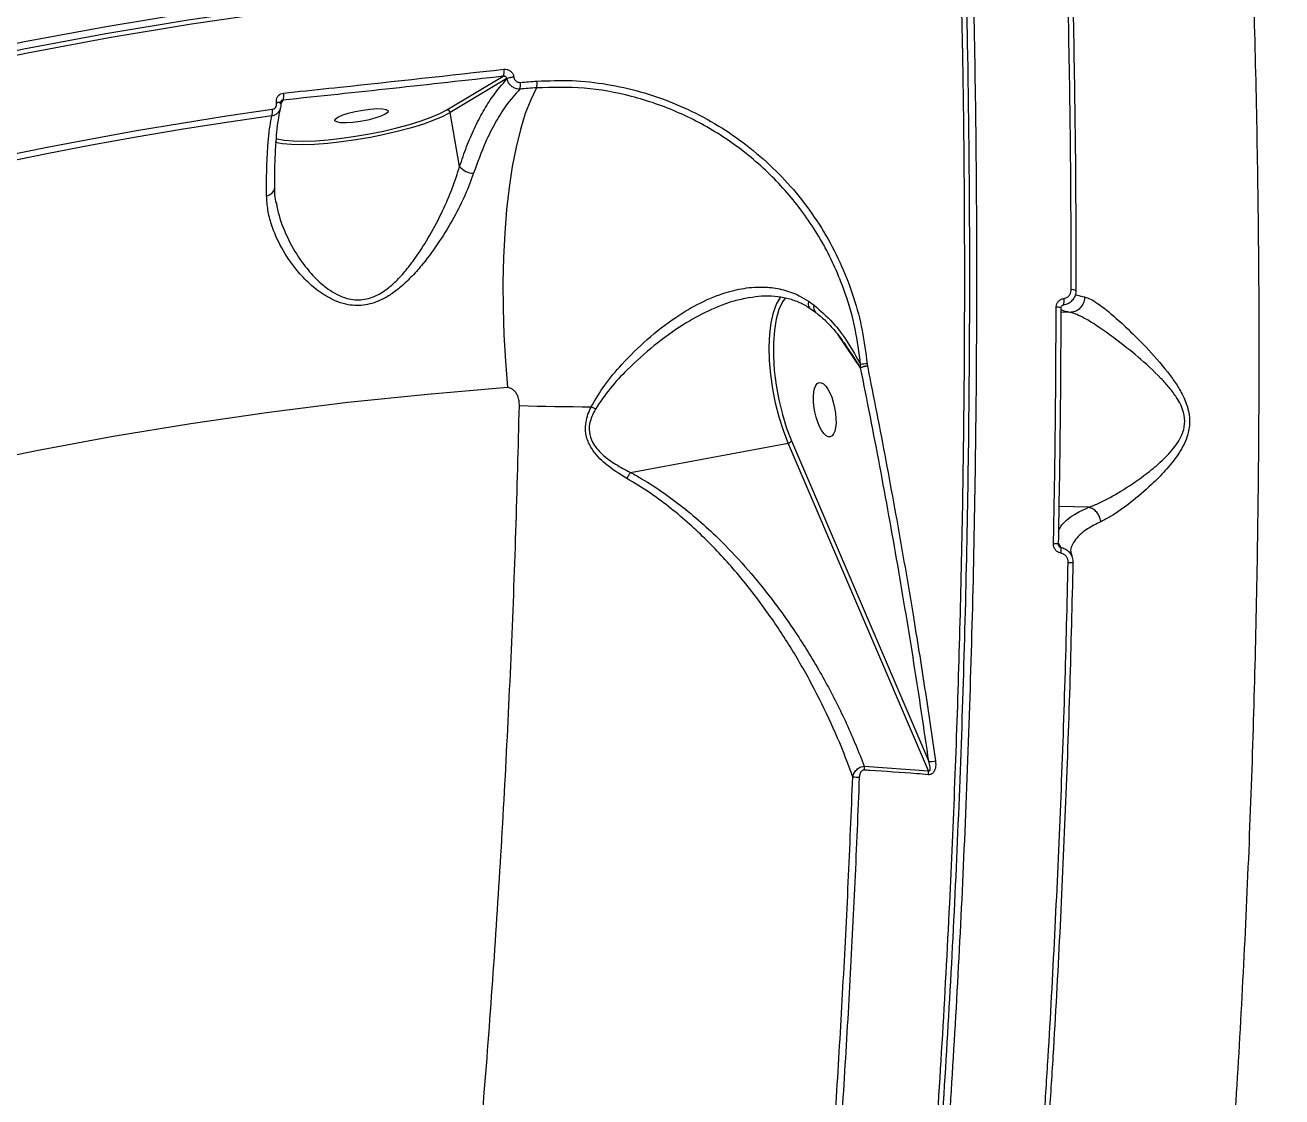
# Model space of a CAD drawing. Header units: millimetres. Extents: x -11024 to 8278, y -7837 to 5770.
# Drawn here: x 4243.1 to 4451.9, y -1010.1 to -832 of the extents above; entities that cross this region are included whole.
import ezdxf

# ---------------------------------------------------------------- set-up
doc = ezdxf.new("R2010")
doc.units = ezdxf.units.MM
doc.layers.add('DIKOM_ОБЪЕКТ', color=7, linetype='Continuous')
doc.layers.add('DIKOM_РАЗМЕР_ОБЪЕКТА', color=7, linetype='Continuous')
doc.styles.add('style1', font='arial.ttf', dxfattribs={"width": 0.8})
doc.dimstyles.new('1-50', dxfattribs={"dimtxt": 300, "dimasz": 200, "dimexe": 100, "dimexo": 0, "dimgap": 100, "dimtad": 1, "dimtxsty": 'style1', "dimcen": 200, "dimclrd": 7, "dimclre": 7, "dimclrt": 7, "dimadec": 1, "dimazin": 2, "dimtfac": 1, "dimtmove": 0, "dimatfit": 2, "dimfxl": 0, "dimlwd": 25, "dimlwe": 18, "dimarcsym": 0})

# ---------------------------------------------------------------- blocks, each defined once
blk = doc.blocks.new('*D10')
at = {"layer": 'Defpoints', "color": 0, "transparency": 16777216}
for p in [(-7791.31, -186.83), (6174.94, -1432.98), (6174.94, -5371.27)]:
    blk.add_point(p, dxfattribs=at)
at = {"layer": 'DIKOM_РАЗМЕР_ОБЪЕКТА', "color": 7, "lineweight": 18, "transparency": 16777216}
for p, q in [((-7791.31, -186.83), (-7791.31, -5471.27)), ((6174.94, -1432.98), (6174.94, -5471.27))]:
    blk.add_line(p, q, dxfattribs=at)
at = {"layer": 'DIKOM_РАЗМЕР_ОБЪЕКТА', "color": 7, "lineweight": 25, "transparency": 16777216}
blk.add_line((-7591.31, -5371.27), (5974.94, -5371.27), dxfattribs=at)
at = {"layer": 'DIKOM_РАЗМЕР_ОБЪЕКТА', "color": 7, "transparency": 16777216}
for points in [[(-7591.31, -5337.93), (-7591.31, -5404.6), (-7791.31, -5371.27)], [(5974.94, -5337.93), (5974.94, -5404.6), (6174.94, -5371.27)]]:
    blk.add_solid(points, dxfattribs=at)
at = {"layer": 'DIKOM_РАЗМЕР_ОБЪЕКТА', "color": 7, "transparency": 16777216, "insert": (-1343.68, -5118.1), "char_height": 300, "attachment_point": 5, "style": 'style1'}
blk.add_mtext('14000', dxfattribs=at)

msp = doc.modelspace()

# ---------------------------------------------------------------- linework, layer by layer
at = {"layer": 'DIKOM_ОБЪЕКТ', "color": 7, "linetype": 'Continuous', "lineweight": 15}
for p, q in [((4313.202, -846.072), (4322.539, -840.493)), ((4323.163, -840.888), (4313.73, -846.523)), ((4323.167, -840.914), (4323.163, -840.888)), ((4324.315, -840.623), (4324.32, -840.65)), ((4284.877, -844.927), (4284.873, -844.901)), ((4285.55, -844.967), (4285.557, -844.941)), ((4285.554, -844.993), (4285.561, -844.966)), ((4285.927, -844.463), (4285.559, -845.155)), ((4315.307, -855.468), (4313.73, -846.523)), ((4284.561, -859.105), (4284.559, -859.141)), ((4284.798, -861.462), (4284.844, -861.665)), ((4363.505, -877.291), (4363.308, -877.334)), ((4373.283, -877.9), (4374.198, -878.554)), ((4373.524, -879.077), (4374.427, -879.73)), ((4415.225, -878.994), (4415.206, -879.015)), ((4415.612, -878.537), (4415.483, -878.584)), ((4416.246, -878.375), (4416.248, -878.374)), ((4416.727, -879.749), (4415.201, -879.713)), ((4381.941, -888.934), (4378.228, -883.498)), ((4381.929, -888.905), (4380.91, -887.335)), ((4381.929, -888.905), (4381.928, -888.41)), ((4381.941, -888.934), (4381.929, -888.905)), ((4383.004, -888.281), (4383.059, -888.635)), ((4383.059, -888.635), (4383.069, -888.682)), ((4343.708, -906.343), (4369.889, -901.457)), ((4393.208, -955.942), (4369.889, -901.457)), ((4370.453, -901.088), (4393.272, -954.404)), ((4419.831, -912.139), (4414.864, -912.022)), ((4414.769, -918.062), (4415.228, -918.827)), ((4416.889, -919.691), (4416.901, -919.754)), ((4382.55, -955.182), (4393.208, -955.942))]:
    msp.add_line(p, q, dxfattribs=at)
at = {"layer": 'DIKOM_ОБЪЕКТ', "color": 7, "linetype": 'Continuous', "lineweight": 15, "flags": 128}
for points in [[(4116.575, -874.373), (4128.311, -869.279), (4140.27, -864.427), (4152.444, -859.823), (4164.824, -855.468), (4177.402, -851.366), (4190.171, -847.519), (4203.121, -843.93), (4216.245, -840.601), (4229.533, -837.534), (4242.978, -834.732), (4256.569, -832.195), (4270.299, -829.927), (4284.158, -827.928), (4298.137, -826.199), (4312.228, -824.742), (4326.42, -823.558), (4340.705, -822.647), (4355.073, -822.01), (4369.514, -821.648), (4384.02, -821.56), (4398.581, -821.748)], [(4116.588, -875.551), (4128.317, -870.459), (4140.268, -865.611), (4152.434, -861.01), (4164.806, -856.658), (4177.376, -852.559), (4190.136, -848.714), (4203.078, -845.128), (4216.193, -841.801), (4229.473, -838.736), (4242.908, -835.935), (4256.491, -833.401), (4270.212, -831.134), (4284.062, -829.136), (4298.032, -827.408), (4312.113, -825.952), (4326.296, -824.768), (4340.572, -823.858), (4354.93, -823.222), (4369.363, -822.86), (4383.859, -822.772), (4398.41, -822.959)], [(4398.629, -823.694), (4384.112, -823.507), (4369.65, -823.595), (4355.252, -823.956), (4340.927, -824.591), (4326.685, -825.499), (4312.536, -826.679), (4298.488, -828.132), (4284.551, -829.856), (4270.733, -831.849), (4257.044, -834.111), (4243.494, -836.639), (4230.09, -839.433), (4216.841, -842.491), (4203.757, -845.81), (4190.846, -849.388), (4178.116, -853.224), (4165.575, -857.313), (4153.232, -861.655), (4141.096, -866.245), (4129.172, -871.082), (4117.471, -876.161)], [(4325.375, -841.515), (4325.723, -841.487), (4326.071, -841.46), (4326.419, -841.434), (4326.767, -841.407), (4327.115, -841.38), (4327.464, -841.354), (4327.812, -841.328), (4328.161, -841.302)], [(4328.077, -842.412), (4327.106, -844.391), (4326.212, -846.708), (4325.401, -849.346), (4324.681, -852.285), (4324.056, -855.5), (4323.531, -858.968), (4323.111, -862.661), (4322.798, -866.551), (4322.596, -870.606), (4322.505, -874.797), (4322.527, -879.089), (4322.661, -883.45), (4322.906, -887.846), (4323.26, -892.242)], [(4328.077, -842.412), (4327.729, -842.438), (4327.381, -842.464), (4327.032, -842.49), (4326.684, -842.517), (4326.337, -842.544), (4325.989, -842.57), (4325.641, -842.597), (4325.293, -842.625)], [(4284.096, -847.092), (4276.54, -848.188), (4269.023, -849.366), (4261.547, -850.627), (4254.113, -851.969), (4246.723, -853.393), (4239.377, -854.898), (4232.079, -856.485), (4224.829, -858.152)], [(4224.838, -857.053), (4232.094, -855.385), (4239.398, -853.797), (4246.748, -852.291), (4254.144, -850.866), (4261.583, -849.522), (4269.065, -848.261), (4276.587, -847.082), (4284.148, -845.985)], [(4313.73, -846.523), (4312.529, -847.157), (4311.033, -847.798), (4309.276, -848.434), (4307.296, -849.051), (4305.136, -849.634), (4302.844, -850.171), (4300.469, -850.651), (4298.065, -851.063), (4295.682, -851.398), (4293.374, -851.648), (4291.191, -851.808), (4289.181, -851.875), (4287.387, -851.848), (4285.849, -851.725), (4284.658, -851.525)], [(4284.815, -850.875), (4284.954, -850.909), (4286.165, -851.116), (4287.656, -851.235), (4289.396, -851.262), (4291.345, -851.197), (4293.462, -851.041), (4295.7, -850.798), (4298.011, -850.474), (4300.342, -850.075), (4302.645, -849.609), (4304.868, -849.088), (4306.962, -848.522), (4308.882, -847.925), (4310.586, -847.308), (4312.036, -846.686), (4313.202, -846.072)], [(4300.448, -845.946), (4301.57, -845.876), (4302.484, -845.901), (4303.115, -846.02), (4303.413, -846.223), (4303.353, -846.494), (4302.941, -846.81), (4302.209, -847.146), (4301.217, -847.475), (4300.046, -847.77), (4298.789, -848.007), (4297.55, -848.167), (4296.428, -848.237), (4295.514, -848.211), (4294.882, -848.092), (4294.585, -847.889), (4294.644, -847.619), (4295.057, -847.303), (4295.788, -846.967), (4296.781, -846.638), (4297.952, -846.343), (4299.209, -846.106), (4300.448, -845.946)], [(4369.889, -901.457), (4369.096, -899.397), (4368.397, -897.18), (4367.808, -894.854), (4367.341, -892.47), (4367.007, -890.079), (4366.813, -887.733), (4366.763, -885.484), (4366.858, -883.379), (4367.096, -881.465), (4367.472, -879.783), (4367.978, -878.37), (4368.603, -877.256), (4368.702, -877.121)], [(4369.398, -877.372), (4368.959, -878.006), (4368.369, -879.277), (4367.912, -880.857), (4367.601, -882.709), (4367.442, -884.787), (4367.44, -887.041), (4367.593, -889.416), (4367.9, -891.856), (4368.352, -894.302), (4368.938, -896.694), (4369.644, -898.974), (4370.453, -901.088)], [(4323.26, -892.242), (4309.948, -893.363), (4296.731, -894.738), (4283.618, -896.366), (4270.617, -898.245), (4257.736, -900.376), (4244.984, -902.755), (4232.369, -905.383), (4219.899, -908.256), (4207.582, -911.374), (4195.427, -914.734), (4183.44, -918.334)], [(4325.23, -895.233), (4326.691, -895.271), (4328.164, -895.305), (4329.647, -895.336), (4331.138, -895.362), (4332.636, -895.385), (4334.14, -895.405), (4335.648, -895.42), (4337.159, -895.432)], [(4416.426, -921.318), (4416.606, -921.322), (4416.772, -921.327), (4416.919, -921.331), (4417.042, -921.335), (4417.135, -921.338), (4417.196, -921.341), (4417.222, -921.344), (4417.213, -921.345)]]:
    msp.add_lwpolyline(points, dxfattribs=at)
at = {"layer": 'DIKOM_ОБЪЕКТ', "color": 7, "linetype": 'Continuous', "lineweight": 15}
for centre, radius, start, end in [((4320.982, -839.777), 1.714, 335.30066, 15.38968), ((4324.636, -844.663), 4.052, 94.54467, 111.31826), ((4324.641, -844.694), 4.057, 94.54783, 111.30359), ((4323.254, -841.916), 2.158, 340.84371, 10.72979), ((4326.009, -841.697), 2.188, 340.93394, 10.4205), ((4284.533, -843.715), 1.582, 331.76821, 15.63372), ((4285.166, -845.749), 0.898, 64.2069, 109.07803), ((4285.171, -845.783), 0.905, 64.44408, 108.94922), ((4282.383, -846.457), 1.827, 339.64122, 14.95725), ((4313.206, -846.602), 0.53, 8.52695, 90.47513), ((4317.623, -853.702), 2.913, 217.32293, 270.02395), ((4283.027, -858.785), 1.573, 277.18462, 346.91061), ((4417.153, -877.076), 1.113, 59.65372, 101.51429), ((4375.154, -878.964), 1.041, 156.80948, 227.09767), ((4414.628, -880.401), 1.528, 67.00998, 97.53346), ((4414.185, -877.901), 1.562, 335.99796, 17.24682), ((4383.734, -898.903), 10.648, 93.93026, 99.76693), ((4386.404, -905.098), 16.799, 101.48247, 105.44826), ((4385.82, -903.678), 15.246, 100.39314, 104.73916), ((4327.571, -914.061), 20.952, 60.56305, 62.76691), ((4369.785, -900.683), 0.781, 277.65927, 328.78142), ((4414.004, -927.607), 9.419, 85.24222, 90.10474), ((4413.208, -919.274), 2.069, 346.2046, 12.45799), ((4393.361, -948.942), 5.463, 269.05916, 280.77795), ((4378.641, -955.516), 3.923, 355.41877, 4.87689), ((4389.04, -956.168), 4.174, 354.19551, 3.10827), ((4381.809, -947.954), 9.061, 262.53228, 269.36041)]:
    msp.add_arc(centre, radius, start, end, dxfattribs=at)
msp.add_ellipse((4375.967, -895.923), major_axis=(-0.913, 4.507), ratio=0.3657185, dxfattribs=at)
for points, knots in [([(4375.199, -584.3), (4375.844, -587.041), (4377.58, -594.427), (4380.265, -607.305), (4383.198, -623.131), (4385.961, -640.052), (4388.539, -658.036), (4390.918, -677.051), (4393.046, -696.677), (4394.922, -716.831), (4396.549, -737.424), (4397.955, -758.79), (4399.123, -780.886), (4400.046, -803.653), (4400.702, -826.589), (4401.095, -849.611), (4401.235, -872.637), (4401.124, -896.042), (4400.752, -919.759), (4400.114, -943.711), (4399.233, -967.093), (4398.131, -989.835), (4396.829, -1011.887), (4395.295, -1033.881), (4393.523, -1055.744), (4391.514, -1077.4), (4389.281, -1098.665), (4386.828, -1119.465), (4384.161, -1139.733), (4381.269, -1159.528), (4378.152, -1178.757), (4374.816, -1197.34), (4371.334, -1214.868), (4367.722, -1231.304), (4363.998, -1246.638), (4360.1, -1261.12), (4356.037, -1274.666), (4351.815, -1287.18), (4347.793, -1297.804), (4345.153, -1303.807), (4343.985, -1306.461)], [0, 0, 0, 0, 0.0156515, 0.0421674, 0.0687038, 0.0952198, 0.1225059, 0.1498144, 0.1771006, 0.2036165, 0.2301529, 0.2566689, 0.2839551, 0.3112635, 0.3385496, 0.3650656, 0.391602, 0.418118, 0.4454042, 0.4727126, 0.4999987, 0.52556, 0.5511395, 0.5767008, 0.6029495, 0.6292179, 0.6554666, 0.6819827, 0.7085191, 0.7350352, 0.7623214, 0.7896299, 0.8169161, 0.8434322, 0.8699685, 0.8964846, 0.9237709, 0.9510794, 0.9783656, 1, 1, 1, 1]), ([(4432.031, -657.052), (4432.858, -662.149), (4434.514, -672.346), (4436.767, -688.637), (4438.864, -705.757), (4440.773, -723.76), (4442.488, -742.582), (4443.97, -761.815), (4445.22, -781.381), (4446.243, -801.2), (4447.057, -821.593), (4447.65, -842.514), (4448.015, -863.901), (4448.144, -885.289), (4448.043, -906.604), (4447.722, -927.777), (4447.176, -949.147), (4446.399, -970.646), (4445.386, -992.202), (4444.163, -1013.354), (4442.737, -1034.037), (4441.122, -1054.202), (4439.294, -1074.163), (4437.251, -1093.842), (4434.995, -1113.163), (4432.576, -1131.718), (4430.004, -1149.46), (4427.297, -1166.362), (4424.413, -1182.684), (4421.356, -1198.342), (4418.134, -1213.271), (4415.048, -1226.153), (4412.144, -1237.258), (4410.338, -1243.473), (4409.434, -1246.583)], [0, 0, 0, 0, 0.0311785, 0.0623809, 0.0935594, 0.1256442, 0.1577552, 0.18984, 0.2210203, 0.2522244, 0.2834047, 0.3154898, 0.347601, 0.3796862, 0.4108891, 0.442116, 0.4733189, 0.5054257, 0.5375586, 0.5696654, 0.6009197, 0.6321979, 0.6634522, 0.6956102, 0.7277941, 0.759952, 0.7912842, 0.8226406, 0.853973, 0.8862091, 0.9184712, 0.9507073, 0.9753305, 1, 1, 1, 1]), ([(4416.931, -875.985), (4416.914, -868.676), (4416.88, -854.059), (4416.538, -832.284), (4416, -810.648), (4415.444, -796.451), (4415.167, -789.353)], [0, 0, 0, 0, 0.24859498, 0.49718994, 0.74859499, 1, 1, 1, 1]), ([(4415.953, -789.681), (4416.228, -796.683), (4416.776, -810.688), (4417.317, -832.189), (4417.663, -853.992), (4417.698, -868.741), (4417.715, -876.115)], [0, 0, 0, 0, 0.24859494, 0.49719009, 0.74859504, 1, 1, 1, 1]), ([(4313.707, -1341.725), (4314.313, -1341.556), (4316.44, -1340.961), (4320.103, -1338.53), (4324.679, -1334.482), (4329.241, -1329.052), (4333.768, -1322.375), (4338.237, -1314.452), (4342.634, -1305.302), (4346.951, -1294.916), (4351.181, -1283.336), (4355.313, -1270.606), (4359.328, -1256.791), (4363.206, -1241.951), (4366.934, -1226.123), (4370.504, -1209.315), (4373.91, -1191.574), (4377.147, -1172.963), (4380.197, -1153.571), (4383.047, -1133.485), (4385.686, -1112.764), (4388.106, -1091.429), (4390.305, -1069.528), (4392.281, -1047.133), (4394.023, -1024.35), (4395.524, -1001.285), (4396.717, -979.091), (4397.64, -957.825), (4398.329, -937.527), (4398.831, -917.151), (4399.143, -896.789), (4399.263, -876.623), (4399.191, -856.704), (4398.972, -839.093), (4398.728, -828.152), (4398.629, -823.694)], [0, 0, 0, 0, 0.0128317, 0.045026, 0.0773219, 0.1096694, 0.1420169, 0.1743129, 0.2065073, 0.2387013, 0.2709967, 0.3033439, 0.3356911, 0.3679866, 0.4001805, 0.4323748, 0.4646705, 0.4970179, 0.5293654, 0.561661, 0.5938553, 0.6260496, 0.6583452, 0.6906926, 0.72304, 0.7553358, 0.78753, 0.815215, 0.8430471, 0.870912, 0.8987769, 0.926609, 0.9539153, 0.9812216, 1, 1, 1, 1]), ([(4399.416, -823.953), (4399.516, -828.401), (4399.785, -840.474), (4400.013, -860.429), (4400.033, -883.815), (4399.795, -907.364), (4399.304, -930.961), (4398.561, -954.497), (4397.567, -977.898), (4396.318, -1001.122), (4394.82, -1024.132), (4393.082, -1046.861), (4391.111, -1069.202), (4388.916, -1091.051), (4386.503, -1112.335), (4383.87, -1133.007), (4381.027, -1153.045), (4377.984, -1172.391), (4374.755, -1190.959), (4371.356, -1208.651), (4367.798, -1225.446), (4364.065, -1241.134), (4361.502, -1251.328), (4360.144, -1255.986), (4360.123, -1256.06)], [0, 0, 0, 0, 0.02824599, 0.07667196, 0.12525058, 0.17390694, 0.2225633, 0.27114192, 0.3195679, 0.36799374, 0.41657223, 0.46522849, 0.5138847, 0.56246322, 0.61088906, 0.65931491, 0.70789346, 0.75654956, 0.80520591, 0.85378442, 0.90221027, 0.95063583, 0.99921381, 1, 1, 1, 1]), ([(4286.057, -843.288), (4286.684, -843.223), (4289.82, -842.895), (4301.966, -841.615), (4313.565, -840.328), (4322.635, -839.322)], [0, 0, 0, 0, 0.0517071, 0.258549, 1, 1, 1, 1]), ([(4322.635, -839.322), (4322.802, -839.32), (4323.135, -839.316), (4323.615, -839.524), (4324.001, -839.865), (4324.234, -840.256), (4324.293, -840.521), (4324.315, -840.623)], [0, 0, 0, 0, 0.218295, 0.4367483, 0.6530158, 0.8657525, 1, 1, 1, 1]), ([(4322.539, -840.493), (4316.414, -841.176), (4304.162, -842.542), (4292.006, -843.823), (4285.927, -844.463)], [0, 0, 0, 0, 0.499923, 1, 1, 1, 1]), ([(4315.307, -855.468), (4315.683, -854.358), (4316.437, -852.138), (4317.752, -849.093), (4319.202, -846.297), (4320.982, -843.441), (4322.365, -841.841), (4323.167, -840.914)], [0, 0, 0, 0, 0.1825589, 0.365118, 0.5530279, 0.7409449, 1, 1, 1, 1]), ([(4323.163, -840.888), (4323.156, -840.853), (4323.139, -840.764), (4323.055, -840.634), (4322.91, -840.53), (4322.729, -840.475), (4322.603, -840.487), (4322.539, -840.493)], [0, 0, 0, 0, 0.12779188, 0.33101474, 0.54398484, 0.76822464, 1, 1, 1, 1]), ([(4325.293, -842.625), (4325.122, -842.618), (4324.74, -842.603), (4324.247, -842.392), (4323.787, -842.056), (4323.416, -841.617), (4323.227, -841.183), (4323.174, -840.946), (4323.167, -840.914)], [0, 0, 0, 0, 0.18048537, 0.40290652, 0.53101562, 0.74961146, 0.96640562, 1, 1, 1, 1]), ([(4324.32, -840.65), (4324.322, -840.666), (4324.344, -840.79), (4324.429, -841.015), (4324.61, -841.242), (4324.84, -841.411), (4325.09, -841.514), (4325.287, -841.514), (4325.375, -841.515)], [0, 0, 0, 0, 0.0340144, 0.252313, 0.4705401, 0.5979784, 0.8194361, 1, 1, 1, 1]), ([(4328.161, -841.302), (4330.103, -841.226), (4333.989, -841.074), (4339.753, -841.715), (4345.344, -842.957), (4350.698, -844.789), (4355.852, -847.199), (4360.726, -850.183), (4365.263, -853.685), (4369.404, -857.663), (4373.076, -862.085), (4376.244, -866.881), (4378.857, -871.96), (4380.857, -877.263), (4382.31, -882.706), (4382.773, -886.424), (4383.004, -888.281)], [0, 0, 0, 0, 0.0751057, 0.1502154, 0.2212832, 0.2925782, 0.3636458, 0.4347711, 0.5061225, 0.5772487, 0.6483399, 0.7196579, 0.7907505, 0.8604284, 0.9303187, 1, 1, 1, 1]), ([(4284.873, -844.901), (4284.862, -844.797), (4284.833, -844.529), (4284.929, -844.102), (4285.188, -843.691), (4285.578, -843.388), (4285.897, -843.322), (4286.057, -843.288)], [0, 0, 0, 0, 0.134236, 0.3469451, 0.5632279, 0.7816644, 1, 1, 1, 1]), ([(4325.293, -842.625), (4324.514, -843.513), (4323.081, -845.148), (4321.198, -848.186), (4319.339, -851.817), (4318.256, -854.849), (4317.624, -856.615)], [0, 0, 0, 0, 0.2580773, 0.4750084, 0.6940739, 1, 1, 1, 1]), ([(4381.928, -888.41), (4381.675, -886.423), (4381.166, -882.421), (4379.297, -875.859), (4376.795, -870.129), (4373.909, -865.3), (4370.634, -860.729), (4366.805, -856.583), (4362.524, -852.958), (4357.968, -849.705), (4353.046, -847.03), (4347.884, -844.992), (4342.632, -843.414), (4335.974, -842.208), (4330.709, -842.344), (4328.077, -842.412)], [0, 0, 0, 0, 0.0760595, 0.1532323, 0.2582899, 0.312393, 0.3664932, 0.471526, 0.5256148, 0.5797026, 0.6847264, 0.7388052, 0.7928839, 0.8964414, 1, 1, 1, 1]), ([(4284.148, -845.985), (4284.15, -845.985), (4284.254, -845.97), (4284.452, -845.905), (4284.663, -845.735), (4284.815, -845.509), (4284.904, -845.244), (4284.886, -845.029), (4284.877, -844.927)], [0, 0, 0, 0, 0.0043793, 0.2198699, 0.4356429, 0.5682846, 0.7938466, 1, 1, 1, 1]), ([(4285.554, -844.993), (4285.583, -845.193), (4285.623, -845.468), (4285.53, -845.718), (4285.505, -845.786)], [0, 0, 0, 0, 0.7262164, 1, 1, 1, 1]), ([(4285.56, -844.941), (4285.555, -844.905), (4285.544, -844.819), (4285.563, -844.725), (4285.589, -844.686), (4285.598, -844.672)], [0, 0, 0, 0, 0.32832171, 0.77152237, 1, 1, 1, 1]), ([(4285.927, -844.463), (4285.877, -844.47), (4285.778, -844.483), (4285.661, -844.559), (4285.616, -844.64), (4285.598, -844.672)], [0, 0, 0, 0, 0.3802639, 0.7480923, 1, 1, 1, 1]), ([(4283.224, -860.346), (4283.219, -859.318), (4283.211, -857.262), (4283.289, -854.465), (4283.437, -851.906), (4283.655, -849.698), (4283.885, -848.133), (4284.043, -847.352), (4284.096, -847.092)], [0, 0, 0, 0, 0.182797, 0.3655944, 0.5537484, 0.7419021, 0.9141941, 1, 1, 1, 1]), ([(4285.505, -845.786), (4285.471, -845.924), (4285.406, -846.184), (4285.127, -846.565), (4284.712, -846.923), (4284.302, -847.036), (4284.096, -847.092)], [0, 0, 0, 0, 0.2067884, 0.3923384, 0.6941714, 1, 1, 1, 1]), ([(4284.58, -859.14), (4284.578, -858.497), (4284.571, -856.859), (4284.631, -854.468), (4284.752, -851.965), (4284.934, -849.72), (4285.174, -847.782), (4285.386, -846.472), (4285.524, -845.918), (4285.553, -845.801)], [0, 0, 0, 0, 0.1098749, 0.27969857, 0.44998054, 0.61996621, 0.78885465, 0.95564545, 1, 1, 1, 1]), ([(4284.844, -861.665), (4284.982, -862.331), (4285.394, -864.331), (4286.763, -867.682), (4288.799, -871.107), (4291.083, -873.877), (4293.048, -875.647), (4294.936, -876.816), (4296.82, -877.574), (4299.191, -877.792), (4301.5, -877.019), (4303.314, -875.837), (4304.89, -874.453), (4306.446, -872.727), (4308.37, -870.176), (4310.437, -866.868), (4312.462, -862.967), (4314.162, -859.102), (4314.922, -856.689), (4315.307, -855.468)], [0, 0, 0, 0, 0.0453526, 0.1362079, 0.2294437, 0.2897439, 0.3512182, 0.3849074, 0.4194281, 0.4687559, 0.5180069, 0.5517401, 0.5864559, 0.6311516, 0.676502, 0.7583291, 0.8419494, 0.9200733, 1, 1, 1, 1]), ([(4317.624, -856.615), (4317.188, -857.807), (4316.317, -860.193), (4314.368, -864.009), (4312.042, -867.892), (4309.67, -871.156), (4307.474, -873.685), (4305.704, -875.388), (4303.918, -876.762), (4301.863, -877.944), (4299.29, -878.72), (4296.688, -878.554), (4294.59, -877.85), (4292.527, -876.757), (4290.347, -875.066), (4287.865, -872.402), (4285.603, -869.072), (4284.122, -865.648), (4283.368, -862.723), (4283.272, -861.138), (4283.224, -860.346)], [0, 0, 0, 0, 0.0727752, 0.145625, 0.2220848, 0.2985155, 0.3409271, 0.3832924, 0.4164816, 0.4496109, 0.4986421, 0.5477887, 0.5808465, 0.6139654, 0.671082, 0.7283185, 0.8132032, 0.8980757, 0.9490484, 1, 1, 1, 1]), ([(4284.843, -861.665), (4284.743, -861.18), (4284.566, -860.312), (4284.584, -859.474), (4284.592, -859.104)], [0, 0, 0, 0, 0.559166, 1, 1, 1, 1]), ([(4337.159, -895.432), (4337.886, -894.204), (4339.361, -891.716), (4342.553, -887.971), (4346.469, -884.098), (4350.888, -880.661), (4355.297, -878.049), (4359.258, -876.421), (4363.015, -875.571), (4366.234, -875.441), (4369.176, -875.92), (4371.468, -876.753), (4372.777, -877.581), (4373.283, -877.9)], [0, 0, 0, 0, 0.0889065, 0.1801288, 0.3049768, 0.4334627, 0.5379139, 0.6451616, 0.7294126, 0.8158747, 0.8847887, 0.9555211, 1, 1, 1, 1]), ([(4363.493, -877.266), (4364.156, -877.163), (4365.563, -876.943), (4367.636, -876.978), (4369.675, -877.29), (4371.522, -877.933), (4372.799, -878.557), (4373.411, -879.041), (4373.508, -879.118)], [0, 0, 0, 0, 0.1844258, 0.3912417, 0.5904587, 0.7825813, 0.9655032, 1, 1, 1, 1]), ([(4417.715, -876.115), (4417.714, -876.172), (4417.706, -876.508), (4417.554, -877.117), (4417.092, -877.82), (4416.423, -878.345), (4415.883, -878.473), (4415.612, -878.537)], [0, 0, 0, 0, 0.0479806, 0.2861572, 0.5242558, 0.7620995, 1, 1, 1, 1]), ([(4415.677, -877.438), (4415.839, -877.4), (4416.162, -877.323), (4416.561, -877.008), (4416.836, -876.587), (4416.925, -876.221), (4416.93, -876.019), (4416.931, -875.985)], [0, 0, 0, 0, 0.2377292, 0.4754744, 0.7137311, 0.9520071, 1, 1, 1, 1]), ([(4417.606, -876.709), (4417.71, -876.768), (4417.982, -876.919), (4418.701, -877.071), (4419.142, -877.164)], [0, 0, 0, 0, 0.385776, 1, 1, 1, 1]), ([(4363.308, -877.334), (4362.507, -877.488), (4360.261, -877.919), (4356.599, -879.427), (4352.135, -881.886), (4347.572, -885.164), (4343.553, -888.821), (4340.197, -892.319), (4338.644, -894.651), (4337.868, -895.815)], [0, 0, 0, 0, 0.0831748, 0.2332971, 0.3835563, 0.5653192, 0.7471487, 0.8737576, 1, 1, 1, 1]), ([(4373.283, -877.9), (4373.276, -877.934), (4373.229, -878.144), (4373.212, -878.513), (4373.312, -878.894), (4373.483, -879.012), (4373.553, -879.062)], [0, 0, 0, 0, 0.06352717, 0.39493412, 0.74942808, 1, 1, 1, 1]), ([(4374.198, -878.554), (4375.257, -879.47), (4377.376, -881.303), (4379.916, -884.769), (4381.254, -887.191), (4381.928, -888.41)], [0, 0, 0, 0, 0.3317481, 0.6638449, 1, 1, 1, 1]), ([(4413.987, -918.188), (4414, -917.521), (4414.067, -914.189), (4414.21, -905.965), (4414.368, -893.516), (4414.408, -883.765), (4414.428, -878.886)], [0, 0, 0, 0, 0.0507692, 0.253855, 0.6266991, 1, 1, 1, 1]), ([(4414.428, -878.886), (4414.429, -878.852), (4414.434, -878.65), (4414.524, -878.285), (4414.797, -877.865), (4415.194, -877.552), (4415.516, -877.476), (4415.677, -877.438)], [0, 0, 0, 0, 0.0489232, 0.2870898, 0.524957, 0.7624853, 1, 1, 1, 1]), ([(4415.206, -879.015), (4415.178, -885.529), (4415.12, -898.571), (4414.885, -911.667), (4414.767, -918.223)], [0, 0, 0, 0, 0.49945, 1, 1, 1, 1]), ([(4415.231, -878.996), (4415.231, -878.957), (4415.232, -878.858), (4415.3, -878.719), (4415.413, -878.595), (4415.52, -878.564), (4415.574, -878.548)], [0, 0, 0, 0, 0.1653206, 0.4226311, 0.7125418, 1, 1, 1, 1]), ([(4419.142, -877.164), (4419.142, -877.211), (4419.142, -877.416), (4419.077, -877.9), (4418.806, -878.581), (4418.257, -879.22), (4417.54, -879.658), (4417.003, -879.719), (4416.734, -879.749)], [0, 0, 0, 0, 0.0350358, 0.1552516, 0.366452, 0.5776504, 0.7888139, 1, 1, 1, 1]), ([(4419.142, -877.164), (4419.453, -877.263), (4420.081, -877.463), (4421.492, -878.342), (4423.424, -879.842), (4426.147, -882.281), (4429.389, -885.491), (4432.245, -888.676), (4434.231, -891.381), (4435.52, -893.494), (4436.48, -895.852), (4436.689, -898.373), (4436.13, -900.928), (4434.67, -903.548), (4432.571, -906.112), (4429.875, -908.812), (4426.732, -911.464), (4423.888, -913.487), (4422.384, -914.27), (4421.853, -914.546)], [0, 0, 0, 0, 0.0443353, 0.0895886, 0.1599539, 0.2324665, 0.3224997, 0.4152108, 0.4503606, 0.4859297, 0.5329427, 0.5664257, 0.5998052, 0.6530989, 0.7102667, 0.768668, 0.8578786, 0.9497923, 1, 1, 1, 1]), ([(4374.434, -879.744), (4374.713, -879.947), (4375.494, -880.517), (4376.771, -881.774), (4378.201, -883.39), (4379.056, -884.625), (4379.463, -885.213)], [0, 0, 0, 0, 0.1438428, 0.4024624, 0.7154425, 1, 1, 1, 1]), ([(4416.727, -879.749), (4416.258, -879.646), (4415.562, -879.492), (4415.292, -879.339), (4415.204, -879.289)], [0, 0, 0, 0, 0.6737307, 1, 1, 1, 1]), ([(4416.734, -879.749), (4416.733, -879.749), (4416.73, -879.749), (4416.728, -879.749), (4416.727, -879.749)], [0, 0, 0, 0, 0.6764881, 1, 1, 1, 1]), ([(4419.857, -912.142), (4419.859, -912.141), (4420.415, -911.935), (4422.103, -911.222), (4425.158, -909.555), (4428.527, -907.279), (4431.457, -904.983), (4433.347, -903.122), (4434.63, -901.448), (4435.417, -900.03), (4435.896, -898.293), (4435.654, -896.057), (4434.6, -894.024), (4433.232, -892.209), (4431.082, -889.871), (4428.025, -887.074), (4424.511, -884.319), (4421.533, -882.162), (4419.397, -880.828), (4417.817, -880.052), (4417.084, -879.813), (4416.735, -879.749), (4416.734, -879.749)], [0, 0, 0, 0, 0.0001606, 0.0510806, 0.1436656, 0.2363472, 0.2942867, 0.3520725, 0.3776172, 0.4030705, 0.4335404, 0.4638338, 0.5079566, 0.5427384, 0.5775931, 0.6705661, 0.763603, 0.8366878, 0.9096664, 0.954835, 0.9999691, 1, 1, 1, 1]), ([(4380.91, -887.335), (4380.905, -887.328), (4380.338, -886.443), (4379.719, -885.576), (4379.104, -884.715)], [0, 0, 0, 0, 0.0086985, 1, 1, 1, 1]), ([(4393.272, -954.404), (4392.465, -948.958), (4390.851, -938.067), (4388.119, -921.689), (4385.18, -905.296), (4383.021, -894.388), (4381.941, -888.934)], [0, 0, 0, 0, 0.2492679, 0.498536, 0.7492683, 1, 1, 1, 1]), ([(4383.069, -888.682), (4383.201, -889.336), (4383.857, -892.601), (4385.525, -901.108), (4387.964, -914.229), (4390.465, -928.797), (4392.604, -942.162), (4393.79, -950.259), (4394.383, -954.308)], [0, 0, 0, 0, 0.0299884, 0.14994695, 0.39005591, 0.63016522, 0.81508227, 1, 1, 1, 1]), ([(4325.23, -895.233), (4325.222, -894.976), (4325.207, -894.441), (4325.002, -893.726), (4324.697, -893.14), (4324.336, -892.694), (4323.948, -892.402), (4323.572, -892.248), (4323.36, -892.244), (4323.26, -892.242)], [0, 0, 0, 0, 0.1943979, 0.4037076, 0.5539006, 0.6909744, 0.8350606, 0.9218981, 1, 1, 1, 1]), ([(4243.098, -1307.622), (4243.342, -1307.626), (4244.725, -1307.648), (4247.41, -1306.703), (4251.148, -1304.593), (4255.04, -1301.077), (4258.932, -1296.383), (4262.81, -1290.497), (4266.658, -1283.45), (4270.426, -1275.334), (4274.114, -1266.178), (4277.72, -1256.057), (4281.278, -1244.909), (4284.771, -1232.786), (4288.185, -1219.74), (4291.579, -1205.519), (4294.938, -1190.081), (4298.247, -1173.425), (4301.428, -1155.92), (4304.422, -1137.891), (4307.226, -1119.407), (4309.837, -1100.552), (4312.288, -1081.127), (4314.563, -1061.227), (4316.65, -1040.944), (4318.525, -1020.471), (4320.183, -999.844), (4321.626, -979.106), (4322.864, -958.186), (4323.884, -937.177), (4324.7, -916.162), (4325.053, -902.203), (4325.23, -895.233)], [0, 0, 0, 0, 0.0066318, 0.0375421, 0.072325, 0.1072201, 0.1421711, 0.1771203, 0.2120114, 0.246792, 0.2804719, 0.3142577, 0.3480966, 0.3819343, 0.4157173, 0.4493952, 0.4850962, 0.5208608, 0.5566259, 0.5923274, 0.626537, 0.6608537, 0.6952265, 0.7296011, 0.763922, 0.7981343, 0.8316959, 0.8653555, 0.8990655, 0.9327762, 0.9664374, 1, 1, 1, 1]), ([(4343.1, -907.369), (4341.876, -906.612), (4340.167, -905.554), (4338.28, -903.768), (4337.115, -902.308), (4336.26, -900.456), (4336.131, -898.103), (4336.671, -896.441), (4337.107, -895.539), (4337.159, -895.432)], [0, 0, 0, 0, 0.2865177, 0.4002778, 0.5163011, 0.6574605, 0.7993885, 0.9763439, 1, 1, 1, 1]), ([(4337.868, -895.815), (4337.528, -896.476), (4336.915, -897.667), (4336.74, -899.639), (4337.395, -901.6), (4338.981, -903.42), (4341.177, -905.039), (4342.856, -905.923), (4343.7, -906.346), (4343.702, -906.347)], [0, 0, 0, 0, 0.1595546, 0.2875339, 0.4150382, 0.5934634, 0.7962034, 0.9997313, 1, 1, 1, 1]), ([(4343.1, -907.369), (4343.117, -907.337), (4343.218, -907.153), (4343.427, -906.784), (4343.604, -906.501), (4343.702, -906.347)], [0, 0, 0, 0, 0.084366, 0.4972843, 1, 1, 1, 1]), ([(4380.631, -956.938), (4380.345, -956.154), (4379.26, -953.174), (4377.098, -948.033), (4373.919, -941.582), (4370.283, -935.253), (4366.141, -929.043), (4361.455, -923.006), (4356.137, -917.229), (4351.117, -912.777), (4346.706, -909.521), (4344.302, -908.086), (4343.1, -907.369)], [0, 0, 0, 0, 0.0419952, 0.1595234, 0.2774929, 0.3953163, 0.5131218, 0.6338768, 0.7545648, 0.8758695, 0.9379494, 1, 1, 1, 1]), ([(4343.702, -906.347), (4343.702, -906.346), (4343.703, -906.344), (4343.706, -906.343), (4343.708, -906.343), (4343.708, -906.343)], [0, 0, 0, 0, 0.3552582, 0.8165187, 1, 1, 1, 1]), ([(4343.708, -906.343), (4344.325, -906.686), (4346.25, -907.756), (4349.33, -909.769), (4352.888, -912.452), (4356.262, -915.354), (4359.945, -918.906), (4363.816, -923.144), (4368.103, -928.515), (4372.268, -934.534), (4376.219, -941.231), (4379.711, -948.116), (4381.603, -952.827), (4382.55, -955.182)], [0, 0, 0, 0, 0.03107, 0.0969245, 0.1628049, 0.2303661, 0.2979428, 0.3965505, 0.4957339, 0.6204829, 0.7452531, 0.8726233, 1, 1, 1, 1]), ([(4414.799, -916.146), (4414.907, -915.874), (4415.16, -915.238), (4416.071, -914.291), (4417.519, -913.202), (4418.997, -912.522), (4419.831, -912.139)], [0, 0, 0, 0, 0.183561, 0.4297258, 0.6781992, 1, 1, 1, 1]), ([(4419.831, -912.139), (4419.836, -912.139), (4419.844, -912.14), (4419.853, -912.141), (4419.857, -912.142), (4419.857, -912.142)], [0, 0, 0, 0, 0.5038022, 0.9203511, 1, 1, 1, 1]), ([(4421.853, -914.546), (4421.85, -914.517), (4421.818, -914.224), (4421.659, -913.655), (4421.216, -912.944), (4420.592, -912.385), (4420.102, -912.223), (4419.857, -912.142)], [0, 0, 0, 0, 0.0262382, 0.2631167, 0.508726, 0.754368, 1, 1, 1, 1]), ([(4421.853, -914.546), (4421.065, -914.937), (4419.677, -915.625), (4418.286, -916.726), (4417.27, -917.973), (4416.731, -918.969), (4416.875, -919.63), (4416.889, -919.691)], [0, 0, 0, 0, 0.2600552, 0.4582343, 0.6582727, 0.9684498, 1, 1, 1, 1]), ([(4415.217, -919.767), (4415.037, -919.713), (4414.688, -919.61), (4414.289, -919.221), (4414.027, -918.736), (4414.001, -918.37), (4413.987, -918.188)], [0, 0, 0, 0, 0.2592867, 0.5021696, 0.7511403, 1, 1, 1, 1]), ([(4414.889, -918.571), (4414.867, -918.536), (4414.807, -918.445), (4414.78, -918.315), (4414.787, -918.233), (4414.788, -918.221)], [0, 0, 0, 0, 0.3391665, 0.9059329, 1, 1, 1, 1]), ([(4414.887, -918.572), (4414.894, -918.586), (4414.929, -918.657), (4415.03, -918.745), (4415.147, -918.809), (4415.21, -918.823), (4415.228, -918.827)], [0, 0, 0, 0, 0.1143691, 0.5603893, 0.874705, 1, 1, 1, 1]), ([(4415.228, -918.827), (4415.262, -918.834), (4415.562, -918.891), (4416.117, -919.121), (4416.743, -919.697), (4417.161, -920.473), (4417.196, -921.055), (4417.213, -921.345)], [0, 0, 0, 0, 0.03007558, 0.26394323, 0.50666289, 0.75446319, 1, 1, 1, 1]), ([(4416.426, -921.318), (4416.413, -921.139), (4416.387, -920.78), (4416.132, -920.3), (4415.752, -919.945), (4415.417, -919.805), (4415.237, -919.771), (4415.217, -919.767)], [0, 0, 0, 0, 0.2486981, 0.4975491, 0.7390032, 0.9703617, 1, 1, 1, 1]), ([(4417.082, -920.209), (4417.034, -920.087), (4416.953, -919.879), (4416.962, -919.78), (4416.966, -919.739)], [0, 0, 0, 0, 0.58871536, 1, 1, 1, 1]), ([(4412.435, -1013.998), (4412.656, -1010.513), (4413.303, -1000.32), (4414.237, -983.267), (4415.168, -962.765), (4415.92, -942.096), (4416.257, -928.244), (4416.426, -921.318)], [0, 0, 0, 0, 0.1144543, 0.3347651, 0.5550757, 0.7775378, 1, 1, 1, 1]), ([(4417.213, -921.345), (4417.047, -928.189), (4416.715, -941.877), (4415.97, -962.433), (4415.042, -982.957), (4414.105, -1000.104), (4413.455, -1010.34), (4413.234, -1013.818)], [0, 0, 0, 0, 0.2203106, 0.4406212, 0.6630831, 0.8855451, 1, 1, 1, 1]), ([(4394.383, -954.308), (4394.409, -954.707), (4394.446, -955.274), (4394.206, -955.974), (4393.943, -956.343), (4393.617, -956.547), (4393.37, -956.599), (4393.229, -956.592), (4393.192, -956.59)], [0, 0, 0, 0, 0.4029738, 0.5732906, 0.7451239, 0.8533023, 0.9616816, 1, 1, 1, 1]), ([(4380.631, -956.938), (4380.709, -956.694), (4380.864, -956.205), (4381.376, -955.612), (4381.98, -955.255), (4382.377, -955.204), (4382.55, -955.182)], [0, 0, 0, 0, 0.2829587, 0.5675051, 0.8112511, 1, 1, 1, 1]), ([(4382.551, -955.829), (4382.487, -955.831), (4382.353, -955.835), (4382.149, -955.933), (4381.965, -956.117), (4381.767, -956.477), (4381.732, -956.797), (4381.708, -957.014)], [0, 0, 0, 0, 0.1212086, 0.2523937, 0.4116389, 0.5993902, 1, 1, 1, 1]), ([(4393.192, -956.59), (4392.542, -956.537), (4389.291, -956.273), (4385.744, -956.024), (4382.849, -955.847), (4382.551, -955.829)], [0, 0, 0, 0, 0.183173, 0.9158845, 1, 1, 1, 1]), ([(4393.208, -955.942), (4393.222, -955.948), (4393.251, -955.961), (4393.299, -955.969), (4393.337, -955.963), (4393.371, -955.947), (4393.406, -955.919), (4393.472, -955.808), (4393.494, -955.583), (4393.47, -955.238), (4393.394, -954.834), (4393.312, -954.546), (4393.272, -954.404)], [0, 0, 0, 0, 0.0254992, 0.0518071, 0.078261, 0.0865083, 0.1149909, 0.1529275, 0.3030027, 0.490774, 0.7490218, 1, 1, 1, 1]), ([(4376.836, -1026.174), (4377.229, -1020.501), (4378.014, -1009.155), (4379.023, -991.896), (4379.916, -974.492), (4380.393, -962.789), (4380.631, -956.938)], [0, 0, 0, 0, 0.2491214, 0.4982428, 0.7491213, 1, 1, 1, 1]), ([(4381.708, -957.014), (4381.47, -962.834), (4380.996, -974.473), (4380.105, -991.863), (4379.093, -1009.19), (4378.301, -1020.634), (4377.904, -1026.356)], [0, 0, 0, 0, 0.2491217, 0.4982431, 0.7491216, 1, 1, 1, 1])]:
    msp.add_open_spline(points, degree=3, knots=knots, dxfattribs=at)

# ---------------------------------------------------------------- dimensions: what is measured, and where the dimension line sits
at = {"layer": 'DIKOM_РАЗМЕР_ОБЪЕКТА'}
dim = msp.add_linear_dim(base=(6174.942, -5371.267), p1=(-7791.307, -186.829), p2=(6174.942, -1432.983), text='14000', dimstyle='1-50', dxfattribs=at)
dim.commit()
dim.dimension.update_dxf_attribs({"geometry": '*D10', "text_midpoint": (-1343.681, -5371.267), "dimtype": 160})

doc.saveas('drawing.dxf')
